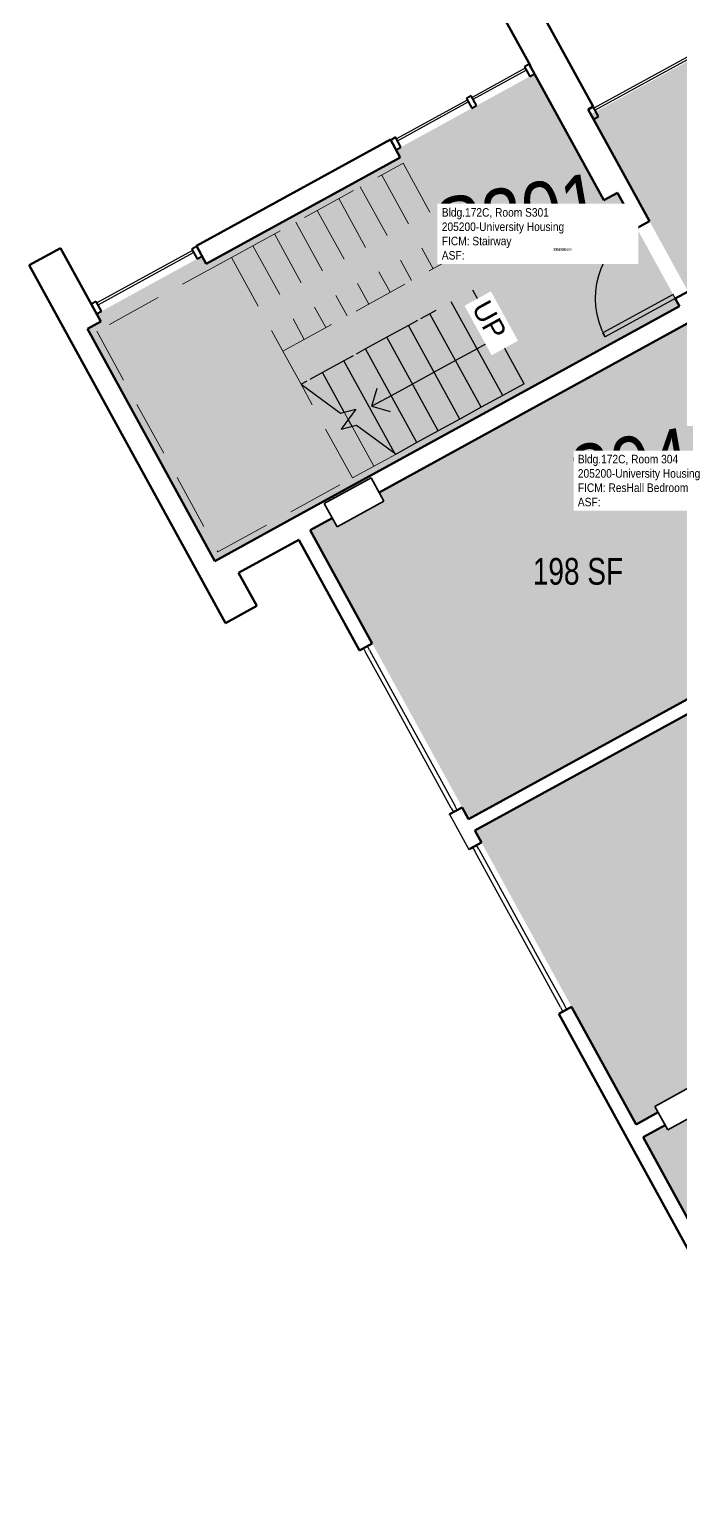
# Model space of a CAD drawing. Header units: inches. Extents: x 69235346 to 69237503, y 27657583 to 27660092.
# Drawn here: x 69235346 to 69235639, y 27659095 to 27659752 of the extents above; entities that cross this region are included whole.
import ezdxf
from ezdxf.enums import TextEntityAlignment as Align

# ---------------------------------------------------------------- set-up
doc = ezdxf.new("R2010")
doc.units = ezdxf.units.IN
doc.header["$LTSCALE"] = 100
doc.header["$MEASUREMENT"] = 0
doc.linetypes.add('DASHED2', pattern=[0.375, 0.25, -0.125])
for name, color, linetype in [('A-COLS', 5, 'CONTINUOUS'), ('A-DOOR', 2, 'CONTINUOUS'), ('A-FLOR', 3, 'CONTINUOUS'), ('A-GLAZ', 1, 'CONTINUOUS'), ('A-IDEN-RNUM', 7, 'CONTINUOUS'), ('A-IDEN-SNUM', 4, 'CONTINUOUS'), ('A-IDEN-VNUM', 4, 'CONTINUOUS'), ('A-WALL', 5, 'CONTINUOUS'), ('AREA-TEXT', 3, 'CONTINUOUS'), ('Rooms-Category-Color', 7, 'CONTINUOUS'), ('Rooms-College-Color', 7, 'CONTINUOUS'), ('Rooms-Department-Color', 7, 'CONTINUOUS'), ('Rooms-Division-Color', 7, 'CONTINUOUS'), ('Rooms-Information', 7, 'CONTINUOUS')]:
    doc.layers.add(name, color=color, linetype=linetype)
doc.styles.add('Arial', font='arial.ttf')
doc.styles.add('CP_AREA', font='arial.ttf', dxfattribs={"height": 15})
doc.styles.add('CP_ROOMSNUMBER', font='arial.ttf', dxfattribs={"height": 1})
doc.styles.add('CP_ROOMVNUMBER', font='arial.ttf', dxfattribs={"width": 0.85, "height": 0.075})

# ---------------------------------------------------------------- blocks, each defined once
blk = doc.blocks.new('Single-Flush Vision - 36_ x 84_ - 90 MIN-2273797-LEVEL 3')
at = {"layer": 'A-DOOR'}
for p, q in [((16, -3.25), (16, -39.25)), ((18, -3.25), (16, -3.25)), ((18, -3.25), (18, -39.25)), ((18, -39.25), (16, -39.25))]:
    blk.add_line(p, q, dxfattribs=at)
at = {"layer": 'A-DOOR', "lineweight": 25}
blk.add_arc((18, -3.25), 36, 180, 270, dxfattribs=at)

msp = doc.modelspace()

# ---------------------------------------------------------------- hatches: boundary and pattern name
at = {"layer": 'Rooms-Category-Color', "true_color": 0xadadad}
for points in [[(69236449.27, 27658960.69), (69236501.88, 27658989.54), (69236410.66, 27659155.86), (69236335.71, 27659292.53), (69236271.69, 27659409.25), (69236184.87, 27659567.57), (69236121.48, 27659683.14), (69236034.29, 27659842.11), (69236004.68, 27659896.11), (69235987.47, 27659927.49), (69235934.92, 27659898.67), (69235999.95, 27659780.08), (69235987.08, 27659773.02), (69235729.02, 27659631.5), (69235716.15, 27659624.43), (69235651.11, 27659743.02), (69235599.07, 27659714.48), (69235598.5, 27659714.17), (69235611.91, 27659689.72), (69235616.11, 27659682.06), (69235646.11, 27659627.37), (69235648.15, 27659623.64), (69235648.18, 27659623.58), (69235720.73, 27659491.3), (69235796.29, 27659353.53), (69235871.24, 27659216.86), (69235921.5, 27659125.23), (69235974.1, 27659154.08), (69235971.5, 27659158.82), (69235944.34, 27659208.36), (69235937.36, 27659221.07), (69235835.39, 27659407.01), (69235747.85, 27659566.62), (69235745, 27659571.83), (69235803.2, 27659603.74), (69235804.64, 27659601.11), (69235836.2, 27659618.42), (69235834.76, 27659621.05), (69235846.38, 27659627.43), (69235847.82, 27659624.8), (69235879.39, 27659642.11), (69235877.94, 27659644.74), (69235933.07, 27659674.97), (69236023.55, 27659724.59), (69236028.75, 27659727.45), (69236099.4, 27659598.63), (69236096.77, 27659597.19), (69236115.16, 27659563.65), (69236117.79, 27659565.09), (69236119.17, 27659562.57), (69236221.84, 27659375.38), (69236236.56, 27659348.53), (69236264.6, 27659297.4), (69236267.14, 27659292.77), (69236261.88, 27659289.89), (69236262.36, 27659289.01), (69236268.88, 27659289.6), (69236282.83, 27659264.17), (69236358.99, 27659125.29), (69236356.36, 27659123.85), (69236375.3, 27659089.32), (69236377.93, 27659090.77), (69236386.67, 27659074.83), (69236399.89, 27659050.72), (69236401.63, 27659047.55), (69236401.66, 27659047.49), (69236441.54, 27658974.77)], [(69235638.36, 27659627.97), (69235610.41, 27659678.93), (69235604.39, 27659675.62), (69235600.18, 27659683.29), (69235573.25, 27659732.39), (69235571.06, 27659731.19), (69235511, 27659698.25), (69235512.86, 27659694.85), (69235425.68, 27659647.04), (69235423.81, 27659650.44), (69235376.47, 27659624.47), (69235378.33, 27659621.07), (69235372.3, 27659617.77), (69235429.53, 27659513.43), (69235462.57, 27659531.55), (69235464.87, 27659532.81), (69235464.87, 27659532.81), (69235465.47, 27659533.15), (69235478.24, 27659540.15), (69235499.28, 27659551.69), (69235637.65, 27659627.58)]]:
    msp.add_hatch(color=253, dxfattribs=at).paths.add_polyline_path(points)
at = {"layer": 'Rooms-Category-Color', "true_color": 0x728ef3}
for points in [[(69235482.33, 27659532.7), (69235472.41, 27659527.26), (69235473.04, 27659526.1), (69235543.58, 27659397.49), (69235712.96, 27659490.39), (69235641.79, 27659620.15), (69235503.37, 27659544.24), (69235505.5, 27659540.34), (69235484.46, 27659528.8)], [(69235627.28, 27659268.4), (69235648.32, 27659279.94), (69235650.09, 27659276.7), (69235788.52, 27659352.62), (69235715.79, 27659485.24), (69235546.4, 27659392.34), (69235618.83, 27659260.27), (69235628.75, 27659265.71)], [(69235654.09, 27659269.41), (69235651.24, 27659267.85), (69235633.05, 27659257.87), (69235631.88, 27659260.01), (69235621.96, 27659254.57), (69235694.09, 27659123.05), (69235863.47, 27659215.95), (69235791.34, 27659347.47), (69235652.92, 27659271.55)]]:
    msp.add_hatch(color=171, dxfattribs=at).paths.add_polyline_path(points)
at = {"layer": 'Rooms-College-Color', "true_color": 0xadadad}
for points in [[(69236449.27, 27658960.69), (69236501.88, 27658989.54), (69236410.66, 27659155.86), (69236335.71, 27659292.53), (69236271.69, 27659409.25), (69236184.87, 27659567.57), (69236121.48, 27659683.14), (69236034.29, 27659842.11), (69236004.68, 27659896.11), (69235987.47, 27659927.49), (69235934.92, 27659898.67), (69235999.95, 27659780.08), (69235987.08, 27659773.02), (69235729.02, 27659631.5), (69235716.15, 27659624.43), (69235651.11, 27659743.02), (69235599.07, 27659714.48), (69235598.5, 27659714.17), (69235611.91, 27659689.72), (69235616.11, 27659682.06), (69235646.11, 27659627.37), (69235648.15, 27659623.64), (69235648.18, 27659623.58), (69235720.73, 27659491.3), (69235796.29, 27659353.53), (69235871.24, 27659216.86), (69235921.5, 27659125.23), (69235974.1, 27659154.08), (69235971.5, 27659158.82), (69235944.34, 27659208.36), (69235937.36, 27659221.07), (69235835.39, 27659407.01), (69235747.85, 27659566.62), (69235745, 27659571.83), (69235803.2, 27659603.74), (69235804.64, 27659601.11), (69235836.2, 27659618.42), (69235834.76, 27659621.05), (69235846.38, 27659627.43), (69235847.82, 27659624.8), (69235879.39, 27659642.11), (69235877.94, 27659644.74), (69235933.07, 27659674.97), (69236023.55, 27659724.59), (69236028.75, 27659727.45), (69236099.4, 27659598.63), (69236096.77, 27659597.19), (69236115.16, 27659563.65), (69236117.79, 27659565.09), (69236119.17, 27659562.57), (69236221.84, 27659375.38), (69236236.56, 27659348.53), (69236264.6, 27659297.4), (69236267.14, 27659292.77), (69236261.88, 27659289.89), (69236262.36, 27659289.01), (69236268.88, 27659289.6), (69236282.83, 27659264.17), (69236358.99, 27659125.29), (69236356.36, 27659123.85), (69236375.3, 27659089.32), (69236377.93, 27659090.77), (69236386.67, 27659074.83), (69236399.89, 27659050.72), (69236401.63, 27659047.55), (69236401.66, 27659047.49), (69236441.54, 27658974.77)], [(69235638.36, 27659627.97), (69235610.41, 27659678.93), (69235604.39, 27659675.62), (69235600.18, 27659683.29), (69235573.25, 27659732.39), (69235571.06, 27659731.19), (69235511, 27659698.25), (69235512.86, 27659694.85), (69235425.68, 27659647.04), (69235423.81, 27659650.44), (69235376.47, 27659624.47), (69235378.33, 27659621.07), (69235372.3, 27659617.77), (69235429.53, 27659513.43), (69235462.57, 27659531.55), (69235464.87, 27659532.81), (69235464.87, 27659532.81), (69235465.47, 27659533.15), (69235478.24, 27659540.15), (69235499.28, 27659551.69), (69235637.65, 27659627.58)], [(69235482.33, 27659532.7), (69235472.41, 27659527.26), (69235473.04, 27659526.1), (69235543.58, 27659397.49), (69235712.96, 27659490.39), (69235641.79, 27659620.15), (69235503.37, 27659544.24), (69235505.5, 27659540.34), (69235484.46, 27659528.8)], [(69235627.28, 27659268.4), (69235648.32, 27659279.94), (69235650.09, 27659276.7), (69235788.52, 27659352.62), (69235715.79, 27659485.24), (69235546.4, 27659392.34), (69235618.83, 27659260.27), (69235628.75, 27659265.71)], [(69235654.09, 27659269.41), (69235651.24, 27659267.85), (69235633.05, 27659257.87), (69235631.88, 27659260.01), (69235621.96, 27659254.57), (69235694.09, 27659123.05), (69235863.47, 27659215.95), (69235791.34, 27659347.47), (69235652.92, 27659271.55)]]:
    msp.add_hatch(color=253, dxfattribs=at).paths.add_polyline_path(points)
at = {"layer": 'Rooms-Department-Color', "true_color": 0xacacac}
for points in [[(69236449.27, 27658960.69), (69236501.88, 27658989.54), (69236410.66, 27659155.86), (69236335.71, 27659292.53), (69236271.69, 27659409.25), (69236184.87, 27659567.57), (69236121.48, 27659683.14), (69236034.29, 27659842.11), (69236004.68, 27659896.11), (69235987.47, 27659927.49), (69235934.92, 27659898.67), (69235999.95, 27659780.08), (69235987.08, 27659773.02), (69235729.02, 27659631.5), (69235716.15, 27659624.43), (69235651.11, 27659743.02), (69235599.07, 27659714.48), (69235598.5, 27659714.17), (69235611.91, 27659689.72), (69235616.11, 27659682.06), (69235646.11, 27659627.37), (69235648.15, 27659623.64), (69235648.18, 27659623.58), (69235720.73, 27659491.3), (69235796.29, 27659353.53), (69235871.24, 27659216.86), (69235921.5, 27659125.23), (69235974.1, 27659154.08), (69235971.5, 27659158.82), (69235944.34, 27659208.36), (69235937.36, 27659221.07), (69235835.39, 27659407.01), (69235747.85, 27659566.62), (69235745, 27659571.83), (69235803.2, 27659603.74), (69235804.64, 27659601.11), (69235836.2, 27659618.42), (69235834.76, 27659621.05), (69235846.38, 27659627.43), (69235847.82, 27659624.8), (69235879.39, 27659642.11), (69235877.94, 27659644.74), (69235933.07, 27659674.97), (69236023.55, 27659724.59), (69236028.75, 27659727.45), (69236099.4, 27659598.63), (69236096.77, 27659597.19), (69236115.16, 27659563.65), (69236117.79, 27659565.09), (69236119.17, 27659562.57), (69236221.84, 27659375.38), (69236236.56, 27659348.53), (69236264.6, 27659297.4), (69236267.14, 27659292.77), (69236261.88, 27659289.89), (69236262.36, 27659289.01), (69236268.88, 27659289.6), (69236282.83, 27659264.17), (69236358.99, 27659125.29), (69236356.36, 27659123.85), (69236375.3, 27659089.32), (69236377.93, 27659090.77), (69236386.67, 27659074.83), (69236399.89, 27659050.72), (69236401.63, 27659047.55), (69236401.66, 27659047.49), (69236441.54, 27658974.77)], [(69235638.36, 27659627.97), (69235610.41, 27659678.93), (69235604.39, 27659675.62), (69235600.18, 27659683.29), (69235573.25, 27659732.39), (69235571.06, 27659731.19), (69235511, 27659698.25), (69235512.86, 27659694.85), (69235425.68, 27659647.04), (69235423.81, 27659650.44), (69235376.47, 27659624.47), (69235378.33, 27659621.07), (69235372.3, 27659617.77), (69235429.53, 27659513.43), (69235462.57, 27659531.55), (69235464.87, 27659532.81), (69235464.87, 27659532.81), (69235465.47, 27659533.15), (69235478.24, 27659540.15), (69235499.28, 27659551.69), (69235637.65, 27659627.58)]]:
    msp.add_hatch(color=253, dxfattribs=at).paths.add_polyline_path(points)
at = {"layer": 'Rooms-Department-Color', "true_color": 0x604aed}
for points in [[(69235482.33, 27659532.7), (69235472.41, 27659527.26), (69235473.04, 27659526.1), (69235543.58, 27659397.49), (69235712.96, 27659490.39), (69235641.79, 27659620.15), (69235503.37, 27659544.24), (69235505.5, 27659540.34), (69235484.46, 27659528.8)], [(69235627.28, 27659268.4), (69235648.32, 27659279.94), (69235650.09, 27659276.7), (69235788.52, 27659352.62), (69235715.79, 27659485.24), (69235546.4, 27659392.34), (69235618.83, 27659260.27), (69235628.75, 27659265.71)], [(69235654.09, 27659269.41), (69235651.24, 27659267.85), (69235633.05, 27659257.87), (69235631.88, 27659260.01), (69235621.96, 27659254.57), (69235694.09, 27659123.05), (69235863.47, 27659215.95), (69235791.34, 27659347.47), (69235652.92, 27659271.55)]]:
    msp.add_hatch(color=173, dxfattribs=at).paths.add_polyline_path(points)
at = {"layer": 'Rooms-Division-Color', "true_color": 0xadadad}
for points in [[(69236449.27, 27658960.69), (69236501.88, 27658989.54), (69236410.66, 27659155.86), (69236335.71, 27659292.53), (69236271.69, 27659409.25), (69236184.87, 27659567.57), (69236121.48, 27659683.14), (69236034.29, 27659842.11), (69236004.68, 27659896.11), (69235987.47, 27659927.49), (69235934.92, 27659898.67), (69235999.95, 27659780.08), (69235987.08, 27659773.02), (69235729.02, 27659631.5), (69235716.15, 27659624.43), (69235651.11, 27659743.02), (69235599.07, 27659714.48), (69235598.5, 27659714.17), (69235611.91, 27659689.72), (69235616.11, 27659682.06), (69235646.11, 27659627.37), (69235648.15, 27659623.64), (69235648.18, 27659623.58), (69235720.73, 27659491.3), (69235796.29, 27659353.53), (69235871.24, 27659216.86), (69235921.5, 27659125.23), (69235974.1, 27659154.08), (69235971.5, 27659158.82), (69235944.34, 27659208.36), (69235937.36, 27659221.07), (69235835.39, 27659407.01), (69235747.85, 27659566.62), (69235745, 27659571.83), (69235803.2, 27659603.74), (69235804.64, 27659601.11), (69235836.2, 27659618.42), (69235834.76, 27659621.05), (69235846.38, 27659627.43), (69235847.82, 27659624.8), (69235879.39, 27659642.11), (69235877.94, 27659644.74), (69235933.07, 27659674.97), (69236023.55, 27659724.59), (69236028.75, 27659727.45), (69236099.4, 27659598.63), (69236096.77, 27659597.19), (69236115.16, 27659563.65), (69236117.79, 27659565.09), (69236119.17, 27659562.57), (69236221.84, 27659375.38), (69236236.56, 27659348.53), (69236264.6, 27659297.4), (69236267.14, 27659292.77), (69236261.88, 27659289.89), (69236262.36, 27659289.01), (69236268.88, 27659289.6), (69236282.83, 27659264.17), (69236358.99, 27659125.29), (69236356.36, 27659123.85), (69236375.3, 27659089.32), (69236377.93, 27659090.77), (69236386.67, 27659074.83), (69236399.89, 27659050.72), (69236401.63, 27659047.55), (69236401.66, 27659047.49), (69236441.54, 27658974.77)], [(69235638.36, 27659627.97), (69235610.41, 27659678.93), (69235604.39, 27659675.62), (69235600.18, 27659683.29), (69235573.25, 27659732.39), (69235571.06, 27659731.19), (69235511, 27659698.25), (69235512.86, 27659694.85), (69235425.68, 27659647.04), (69235423.81, 27659650.44), (69235376.47, 27659624.47), (69235378.33, 27659621.07), (69235372.3, 27659617.77), (69235429.53, 27659513.43), (69235462.57, 27659531.55), (69235464.87, 27659532.81), (69235464.87, 27659532.81), (69235465.47, 27659533.15), (69235478.24, 27659540.15), (69235499.28, 27659551.69), (69235637.65, 27659627.58)]]:
    msp.add_hatch(color=253, dxfattribs=at).paths.add_polyline_path(points)
at = {"layer": 'Rooms-Division-Color', "true_color": 0x604aed}
for points in [[(69235482.33, 27659532.7), (69235472.41, 27659527.26), (69235473.04, 27659526.1), (69235543.58, 27659397.49), (69235712.96, 27659490.39), (69235641.79, 27659620.15), (69235503.37, 27659544.24), (69235505.5, 27659540.34), (69235484.46, 27659528.8)], [(69235627.28, 27659268.4), (69235648.32, 27659279.94), (69235650.09, 27659276.7), (69235788.52, 27659352.62), (69235715.79, 27659485.24), (69235546.4, 27659392.34), (69235618.83, 27659260.27), (69235628.75, 27659265.71)], [(69235654.09, 27659269.41), (69235651.24, 27659267.85), (69235633.05, 27659257.87), (69235631.88, 27659260.01), (69235621.96, 27659254.57), (69235694.09, 27659123.05), (69235863.47, 27659215.95), (69235791.34, 27659347.47), (69235652.92, 27659271.55)]]:
    msp.add_hatch(color=173, dxfattribs=at).paths.add_polyline_path(points)

# ---------------------------------------------------------------- linework, layer by layer
at = {"layer": 'A-COLS', "lineweight": 35}
for p, q in [((69235478.69, 27659539.33), (69235499.73, 27659550.87)), ((69235499.73, 27659550.87), (69235505.5, 27659540.34)), ((69235484.46, 27659528.8), (69235478.69, 27659539.33)), ((69235505.5, 27659540.34), (69235484.46, 27659528.8)), ((69235627.28, 27659268.4), (69235648.32, 27659279.94)), ((69235633.05, 27659257.87), (69235627.28, 27659268.4)), ((69235654.09, 27659269.41), (69235633.05, 27659257.87))]:
    msp.add_line(p, q, dxfattribs=at)
at = {"layer": 'A-FLOR', "linetype": 'DASHED2', "lineweight": 5}
for p, q in [((69235437.04, 27659649.85), (69235514.2, 27659692.16)), ((69235514.2, 27659692.16), (69235537.28, 27659650.08)), ((69235494.91, 27659681.58), (69235517.99, 27659639.5)), ((69235504.55, 27659686.87), (69235527.63, 27659644.79)), ((69235485.26, 27659676.3), (69235508.34, 27659634.21)), ((69235475.62, 27659671.01), (69235498.7, 27659628.92)), ((69235465.97, 27659665.72), (69235489.05, 27659623.63)), ((69235446.68, 27659655.14), (69235469.76, 27659613.05)), ((69235456.33, 27659660.43), (69235479.41, 27659618.34)), ((69235437.04, 27659649.85), (69235376.54, 27659616.67)), ((69235437.04, 27659649.85), (69235460.12, 27659607.76)), ((69235460.12, 27659607.76), (69235537.28, 27659650.08)), ((69235376.54, 27659616.67), (69235430.88, 27659517.59)), ((69235468.29, 27659592.86), (69235460.12, 27659607.76)), ((69235491.38, 27659550.77), (69235468.29, 27659592.86)), ((69235489.52, 27659577.03), (69235487.72, 27659580.32)), ((69235501.02, 27659556.06), (69235491.2, 27659573.97)), ((69235511, 27659561.53), (69235491.38, 27659550.77)), ((69235510.66, 27659561.35), (69235510.27, 27659562.07)), ((69235430.88, 27659517.59), (69235491.38, 27659550.77))]:
    msp.add_line(p, q, dxfattribs=at)
at = {"layer": 'A-FLOR'}
for p, q in [((69235568.53, 27659593.09), (69235545.45, 27659635.17)), ((69235558.89, 27659587.8), (69235535.81, 27659629.88)), ((69235526.16, 27659624.59), (69235522, 27659622.31)), ((69235528.87, 27659626.08), (69235526.16, 27659624.59)), ((69235549.24, 27659582.51), (69235526.16, 27659624.59)), ((69235516.52, 27659619.3), (69235506.87, 27659614.02)), ((69235520.68, 27659621.59), (69235516.52, 27659619.3)), ((69235539.6, 27659577.22), (69235516.52, 27659619.3)), ((69235506.87, 27659614.02), (69235497.23, 27659608.73)), ((69235529.95, 27659571.93), (69235506.87, 27659614.02)), ((69235556.99, 27659614.13), (69235547.35, 27659608.84)), ((69235487.58, 27659603.44), (69235477.94, 27659598.15)), ((69235491.75, 27659605.72), (69235487.58, 27659603.44)), ((69235510.27, 27659562.07), (69235487.58, 27659603.44)), ((69235497.23, 27659608.73), (69235493.06, 27659606.44)), ((69235520.31, 27659566.64), (69235497.23, 27659608.73)), ((69235537.7, 27659603.55), (69235528.06, 27659598.26)), ((69235547.35, 27659608.84), (69235537.7, 27659603.55)), ((69235477.94, 27659598.15), (69235472.24, 27659595.02)), ((69235487.72, 27659580.32), (69235477.94, 27659598.15)), ((69235528.06, 27659598.26), (69235518.41, 27659592.97)), ((69235470.92, 27659594.3), (69235468.29, 27659592.86)), ((69235468.29, 27659592.86), (69235486.02, 27659579.86)), ((69235500.17, 27659582.97), (69235502.54, 27659591.11)), ((69235518.41, 27659592.97), (69235508.77, 27659587.68)), ((69235568.53, 27659593.09), (69235558.89, 27659587.8)), ((69235508.77, 27659587.68), (69235500.17, 27659582.97)), ((69235500.17, 27659582.97), (69235508.31, 27659580.59)), ((69235558.89, 27659587.8), (69235549.24, 27659582.51)), ((69235486.02, 27659579.86), (69235492.97, 27659581.73)), ((69235492.97, 27659581.73), (69235486.32, 27659572.66)), ((69235491.2, 27659573.97), (69235489.52, 27659577.03)), ((69235539.6, 27659577.22), (69235529.95, 27659571.93)), ((69235549.24, 27659582.51), (69235539.6, 27659577.22)), ((69235486.32, 27659572.66), (69235493.28, 27659574.53)), ((69235493.28, 27659574.53), (69235511, 27659561.53)), ((69235529.95, 27659571.93), (69235520.31, 27659566.64)), ((69235520.31, 27659566.64), (69235511, 27659561.53))]:
    msp.add_line(p, q, dxfattribs=at)
at = {"layer": 'A-GLAZ'}
for p, q in [((69235648.08, 27659743.35), (69235599.85, 27659716.9)), ((69235600.33, 27659716.03), (69235648.56, 27659742.48)), ((69235569.02, 27659734.92), (69235545.12, 27659721.81)), ((69235545.6, 27659720.94), (69235569.5, 27659734.04)), ((69235542.93, 27659720.61), (69235511.15, 27659703.18)), ((69235511.63, 27659702.3), (69235543.41, 27659719.73)), ((69235599.85, 27659716.9), (69235600.33, 27659716.03)), ((69235419.58, 27659652.96), (69235376.61, 27659629.4)), ((69235377.1, 27659628.52), (69235420.06, 27659652.08)), ((69235496.35, 27659474.24), (69235497.32, 27659472.48)), ((69235506.93, 27659454.95), (69235497.32, 27659472.48)), ((69235499.07, 27659473.45), (69235498.11, 27659475.2)), ((69235499.07, 27659473.45), (69235508.69, 27659455.91)), ((69235526.17, 27659419.88), (69235506.93, 27659454.95)), ((69235508.69, 27659455.91), (69235527.92, 27659420.84)), ((69235535.78, 27659402.34), (69235526.17, 27659419.88)), ((69235527.92, 27659420.84), (69235537.54, 27659403.3)), ((69235535.78, 27659402.34), (69235536.75, 27659400.59)), ((69235538.5, 27659401.55), (69235537.54, 27659403.3)), ((69235548.12, 27659384.01), (69235547.16, 27659385.77)), ((69235545.4, 27659384.8), (69235546.36, 27659383.05)), ((69235555.98, 27659365.52), (69235546.36, 27659383.05)), ((69235548.12, 27659384.01), (69235557.73, 27659366.48)), ((69235557.73, 27659366.48), (69235576.97, 27659331.4)), ((69235575.22, 27659330.44), (69235555.98, 27659365.52)), ((69235584.83, 27659312.91), (69235575.22, 27659330.44)), ((69235576.97, 27659331.4), (69235586.59, 27659313.87)), ((69235587.55, 27659312.12), (69235586.59, 27659313.87)), ((69235584.83, 27659312.91), (69235585.79, 27659311.15))]:
    msp.add_line(p, q, dxfattribs=at)
at = {"layer": 'A-GLAZ', "lineweight": 40, "extrusion": (0, 0, -1)}
for p, q in [((69235570.85, 27659736.78), (69235568.66, 27659735.58)), ((69235568.66, 27659735.58), (69235571.06, 27659731.19)), ((69235571.06, 27659731.19), (69235573.25, 27659732.39)), ((69235544.76, 27659722.47), (69235542.57, 27659721.27)), ((69235542.57, 27659721.27), (69235544.98, 27659716.89)), ((69235547.17, 27659718.09), (69235544.76, 27659722.47)), ((69235544.98, 27659716.89), (69235547.17, 27659718.09)), ((69235601.9, 27659713.18), (69235599.49, 27659717.56)), ((69235599.7, 27659711.98), (69235601.9, 27659713.18)), ((69235421.41, 27659654.82), (69235419.22, 27659653.62)), ((69235419.22, 27659653.62), (69235421.62, 27659649.23)), ((69235421.62, 27659649.23), (69235423.81, 27659650.44))]:
    msp.add_line(p, q, dxfattribs=at)
at = {"layer": 'A-GLAZ', "lineweight": 40}
for p, q in [((69235510.79, 27659703.84), (69235508.6, 27659702.64)), ((69235513.19, 27659699.45), (69235510.79, 27659703.84)), ((69235511, 27659698.25), (69235513.19, 27659699.45)), ((69235376.25, 27659630.06), (69235374.06, 27659628.85)), ((69235378.66, 27659625.67), (69235376.25, 27659630.06)), ((69235376.47, 27659624.47), (69235378.66, 27659625.67))]:
    msp.add_line(p, q, dxfattribs=at)
at = {"layer": 'A-WALL', "lineweight": 50}
for p, q in [((69235599.6, 27659717.62), (69235571.05, 27659769.68)), ((69235557.02, 27659761.99), (69235571.33, 27659735.9)), ((69235570.85, 27659736.78), (69235604.39, 27659675.62)), ((69235599.6, 27659717.62), (69235597.3, 27659716.36)), ((69235616.11, 27659682.06), (69235597.3, 27659716.36)), ((69235508.48, 27659702.86), (69235421.29, 27659655.04)), ((69235512.86, 27659694.85), (69235508.48, 27659702.86)), ((69235425.68, 27659647.04), (69235512.86, 27659694.85)), ((69235624.83, 27659666.16), (69235616.11, 27659682.06)), ((69235604.39, 27659675.62), (69235610.41, 27659678.93)), ((69235610.41, 27659678.93), (69235619.13, 27659663.04)), ((69235619.13, 27659663.04), (69235624.83, 27659666.16)), ((69235421.29, 27659655.04), (69235425.68, 27659647.04)), ((69235360.24, 27659654.06), (69235346.21, 27659646.37)), ((69235378.33, 27659621.07), (69235360.24, 27659654.06)), ((69235346.21, 27659646.37), (69235434.39, 27659485.59)), ((69235642.14, 27659634.6), (69235636.44, 27659631.47)), ((69235636.44, 27659631.47), (69235638.36, 27659627.97)), ((69235638.36, 27659627.97), (69235464.87, 27659532.81)), ((69235372.3, 27659617.77), (69235378.33, 27659621.07)), ((69235429.53, 27659513.43), (69235372.3, 27659617.77)), ((69235641.79, 27659620.15), (69235503.37, 27659544.24)), ((69235464.87, 27659532.81), (69235429.53, 27659513.43)), ((69235472.41, 27659527.26), (69235482.33, 27659532.7)), ((69235500.3, 27659476.4), (69235472.41, 27659527.26)), ((69235440.24, 27659508.18), (69235467.31, 27659523.03)), ((69235467.31, 27659523.03), (69235494.6, 27659473.28)), ((69235448.41, 27659493.28), (69235440.24, 27659508.18)), ((69235434.39, 27659485.59), (69235448.41, 27659493.28)), ((69235712.96, 27659490.39), (69235543.58, 27659397.49)), ((69235546.4, 27659392.34), (69235715.79, 27659485.24)), ((69235494.6, 27659473.28), (69235500.3, 27659476.4)), ((69235540.69, 27659402.75), (69235534.99, 27659399.63)), ((69235534.99, 27659399.63), (69235535.13, 27659399.38)), ((69235543.58, 27659397.49), (69235540.69, 27659402.75)), ((69235549.35, 27659386.97), (69235546.4, 27659392.34)), ((69235544.14, 27659384.11), (69235549.35, 27659386.97)), ((69235589.86, 27659313.1), (69235584.16, 27659309.97)), ((69235584.16, 27659309.97), (69235645.11, 27659198.84)), ((69235618.83, 27659260.27), (69235589.86, 27659313.1)), ((69235628.75, 27659265.71), (69235618.83, 27659260.27)), ((69235621.96, 27659254.57), (69235631.88, 27659260.01)), ((69235650.81, 27659201.96), (69235621.96, 27659254.57))]:
    msp.add_line(p, q, dxfattribs=at)
at = {"layer": 'A-WALL'}
for p, q in [((69235535.13, 27659399.38), (69235543.65, 27659383.84)), ((69235543.65, 27659383.84), (69235544.14, 27659384.11))]:
    msp.add_line(p, q, dxfattribs=at)

# ---------------------------------------------------------------- block references
at = {"layer": 'A-DOOR', "rotation": 298.7419062210524}
msp.add_blockref('Single-Flush Vision - 36_ x 84_ - 90 MIN-2273797-LEVEL 3', (69235630.64, 27659648.82), dxfattribs=at)

# ---------------------------------------------------------------- texts
at = {"layer": 'A-IDEN-RNUM', "style": 'CP_ROOMSNUMBER'}
for s, p in [('S301-00', (69235581.65, 27659652.94)), ('0304-00', (69235612.86, 27659546.81))]:
    msp.add_text(s, height=1, dxfattribs=at).set_placement(p)
at = {"layer": 'A-IDEN-SNUM', "style": 'CP_ROOMSNUMBER'}
for s, p in [('172CS30100', (69235581.74, 27659652.93)), ('172C030400', (69235612.94, 27659546.8))]:
    msp.add_text(s, height=1, dxfattribs=at).set_placement(p)
at = {"layer": 'A-IDEN-VNUM', "style": 'CP_ROOMVNUMBER', "width": 0.85}
for s, p in [('S301', (69235531.53, 27659648.83)), ('304', (69235592.65, 27659537.97))]:
    msp.add_text(s, height=27, rotation=9.9791, dxfattribs=at).set_placement(p)
at = {"layer": 'AREA-TEXT', "style": 'CP_AREA', "width": 0.75}
for s, p in [('197 SF', (69235560.79, 27659654.43)), ('198 SF', (69235592.69, 27659508.82))]:
    msp.add_text(s, height=12, dxfattribs=at).set_placement(p, align=Align.MIDDLE_CENTER)

# ---------------------------------------------------------------- next in the draw order: texts
at = {"layer": 'A-FLOR', "insert": (69235552.69, 27659631.59), "char_height": 9, "width": 20.851, "attachment_point": 1, "rotation": 298.74191, "line_spacing_factor": 0.941778, "style": 'Arial', "bg_fill": 3, "box_fill_scale": 1.25, "bg_fill_color": 256, "bg_fill_true_color": 13158600, "bg_fill_transparency": 0}
msp.add_mtext('UP', dxfattribs=at)
at = {"layer": 'Rooms-Information', "char_height": 3.8571, "width": 86.4, "attachment_point": 7, "style": 'CP_ROOMVNUMBER', "bg_fill": 3, "box_fill_scale": 1.5, "bg_fill_color": 256, "bg_fill_true_color": 13158600, "bg_fill_transparency": 0}
for s, insert in [('Bldg.172C, Room S301^M^J205200-University Housing^M^JFICM: Stairway^M^JASF: ', (69235531.53, 27659648.83)), ('Bldg.172C, Room 304^M^J205200-University Housing^M^JFICM: ResHall Bedroom^M^JASF: ', (69235592.65, 27659537.97))]:
    msp.add_mtext(s, dxfattribs=dict(at, insert=insert))

doc.saveas('drawing.dxf')
